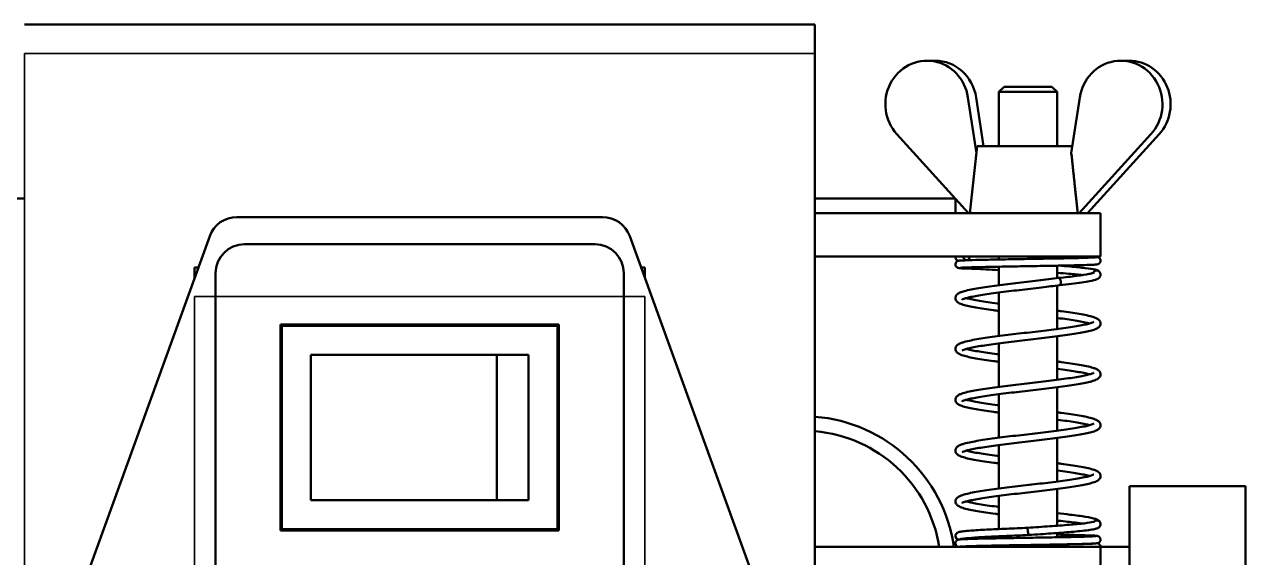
# Model space of a CAD drawing. Header units: millimetres. Extents: x -1328 to 2520, y -765 to 1782.
# Drawn here: x 2160.7 to 2244.9, y 1144.7 to 1181.5 of the extents above; entities that cross this region are included whole.
import ezdxf

# ---------------------------------------------------------------- set-up
doc = ezdxf.new("R2010")
doc.units = ezdxf.units.MM
doc.header["$LTSCALE"] = 6
doc.layers.add('Reference (ISO)', color=7, linetype='Continuous', lineweight=35)
doc.layers.add('Visible (ISO)', color=7, linetype='Continuous', lineweight=50)

msp = doc.modelspace()

# ---------------------------------------------------------------- linework, layer by layer
at = {"layer": 'Reference (ISO)'}
for p, q in [((2160.691, 1179.457), (2160.691, 1113.457)), ((2215.191, 1179.457), (2160.691, 1179.457)), ((2215.191, 1113.457), (2215.191, 1179.457)), ((2172.426, 1162.707), (2203.456, 1162.707)), ((2172.426, 1113.457), (2172.426, 1162.707)), ((2203.456, 1162.707), (2203.456, 1113.457))]:
    msp.add_line(p, q, dxfattribs=at)
at = {"layer": 'Visible (ISO)'}
for p, q in [((2215.191, 1181.457), (2160.691, 1181.457)), ((2215.191, 1115.457), (2215.191, 1181.457)), ((2223.474, 1178.957), (2222.91, 1178.957)), ((2236.28, 1178.957), (2236.844, 1178.957)), ((2228.227, 1177.157), (2227.877, 1176.807)), ((2228.227, 1177.157), (2231.527, 1177.157)), ((2231.527, 1177.157), (2231.877, 1176.807)), ((2226.325, 1172.58), (2225.739, 1176.429)), ((2226.303, 1176.429), (2226.816, 1173.057)), ((2231.877, 1176.807), (2227.877, 1176.807)), ((2227.877, 1173.057), (2227.877, 1176.807)), ((2231.877, 1173.057), (2231.877, 1176.807)), ((2232.864, 1172.574), (2233.451, 1176.429)), ((2220.835, 1173.888), (2225.775, 1168.457)), ((2238.355, 1173.888), (2233.415, 1168.457)), ((2233.979, 1168.457), (2238.918, 1173.888)), ((2226.377, 1173.057), (2225.877, 1168.457)), ((2232.937, 1173.057), (2226.377, 1173.057)), ((2014.888, 1169.457), (2160.691, 1169.457)), ((2215.191, 1169.457), (2224.866, 1169.457)), ((2224.877, 1168.457), (2224.877, 1169.444)), ((2200.539, 1168.182), (2175.343, 1168.182)), ((2215.191, 1168.457), (2234.877, 1168.457)), ((2234.877, 1165.457), (2234.877, 1168.457)), ((2173.463, 1166.863), (2163.638, 1139.763)), ((2212.244, 1139.763), (2202.419, 1166.863)), ((2200.016, 1166.307), (2175.866, 1166.307)), ((2215.191, 1165.457), (2234.877, 1165.457)), ((2227.877, 1165.259), (2227.877, 1165.457)), ((2231.877, 1165.329), (2231.877, 1165.457)), ((2172.426, 1164.707), (2172.681, 1164.707)), ((2172.426, 1164.003), (2172.426, 1164.707)), ((2173.866, 1164.307), (2173.866, 1113.857)), ((2202.016, 1113.857), (2202.016, 1164.307)), ((2203.201, 1164.707), (2203.456, 1164.707)), ((2203.456, 1164.707), (2203.456, 1164.003)), ((2227.877, 1163.486), (2227.877, 1164.761)), ((2231.877, 1163.97), (2231.877, 1164.831)), ((2231.877, 1160.467), (2231.877, 1163.466)), ((2227.877, 1159.982), (2227.877, 1162.981)), ((2178.341, 1160.782), (2178.341, 1146.582)), ((2197.541, 1160.782), (2178.341, 1160.782)), ((2178.441, 1160.682), (2178.441, 1146.682)), ((2197.441, 1160.682), (2178.441, 1160.682)), ((2197.441, 1146.682), (2197.441, 1160.682)), ((2197.541, 1146.582), (2197.541, 1160.782)), ((2227.877, 1156.478), (2227.877, 1159.478)), ((2231.877, 1156.963), (2231.877, 1159.962)), ((2180.441, 1158.682), (2193.248, 1158.682)), ((2180.441, 1158.682), (2180.441, 1148.682)), ((2195.441, 1158.682), (2193.248, 1158.682)), ((2193.248, 1148.682), (2193.248, 1158.682)), ((2195.441, 1148.682), (2195.441, 1158.682)), ((2227.877, 1152.974), (2227.877, 1155.974)), ((2231.877, 1153.459), (2231.877, 1156.459)), ((2231.877, 1149.955), (2231.877, 1152.955)), ((2227.877, 1149.471), (2227.877, 1152.47)), ((2231.877, 1146.909), (2231.877, 1149.451)), ((2236.877, 1149.638), (2244.877, 1149.638)), ((2236.877, 1149.638), (2236.877, 1115.457)), ((2244.877, 1149.638), (2244.877, 1115.457)), ((2193.248, 1148.682), (2180.441, 1148.682)), ((2193.248, 1148.682), (2195.441, 1148.682)), ((2227.877, 1146.683), (2227.877, 1148.966)), ((2178.441, 1146.682), (2197.441, 1146.682)), ((2229.877, 1146.52), (2229.848, 1146.769)), ((2178.341, 1146.582), (2197.541, 1146.582)), ((2227.877, 1146.045), (2227.877, 1146.184)), ((2229.906, 1146.272), (2229.877, 1146.52)), ((2231.877, 1146.114), (2231.877, 1146.408)), ((2215.191, 1145.457), (2234.877, 1145.457)), ((2227.877, 1145.457), (2227.877, 1145.547)), ((2229.862, 1145.457), (2229.848, 1145.576)), ((2231.877, 1145.611), (2231.877, 1145.617)), ((2234.877, 1139.369), (2234.877, 1145.457)), ((2234.877, 1145.457), (2236.877, 1145.457))]:
    msp.add_line(p, q, dxfattribs=at)
for centre, radius, start, end in [((2175.343, 1166.182), 2, 90, 160.07224), ((2200.539, 1166.182), 2, 19.92776, 90), ((2175.866, 1164.307), 2, 90, 180), ((2200.016, 1164.307), 2, 0, 90), ((2214.377, 1143.957), 10.5, 8.21321, 85.55321), ((2214.377, 1143.957), 9.5, 9.08472, 85.08403)]:
    msp.add_arc(centre, radius, start, end, dxfattribs=at)
for centre, major_axis, ratio, start_param, end_param in [((2222.91, 1175.957), (0, 3), 0.95499, 4.870421, 8.614994), ((2223.474, 1175.957), (0, 3), 0.95499, 4.870421, 6.283185), ((2236.28, 1175.957), (0, 3), 0.95499, 3.951376, 7.69595), ((2236.844, 1175.957), (0, 3), 0.95499, 3.951376, 6.283185), ((2225.638, 1165.46), (0.063, -0.242), 0.886332, 4.499523, 7.613551), ((2225.638, 1164.957), (0.063, -0.242), 0.886332, 6.08948, 6.089706), ((2226.275, 1164.863), (-0.044, -0.246), 0.753203, 0.11513, 1.145568), ((2234.613, 1164.253), (0.21, 0.135), 0.990356, 0.108173, 2.204939), ((2232.02, 1163.737), (-0.033, 0.248), 0.44813, 4.653506, 6.283185), ((2232.02, 1163.737), (0.033, -0.248), 0.44813, 0, 1.511913), ((2234.627, 1147.021), (0.25, 0), 0.993179, 0, 2.381896), ((2225.127, 1146.208), (-0.25, 0), 0.993179, 0, 1.527888), ((2225.127, 1146.208), (0.25, 0), 0.993179, 4.984995, 5.308203)]:
    msp.add_ellipse(centre, major_axis=major_axis, ratio=ratio, start_param=start_param, end_param=end_param, dxfattribs=at)
msp.add_rational_spline([(2233.306, 1168.457), (2233.072, 1170.646), (2232.864, 1172.574)], [1, 1.00211729304, 1.0004735734], degree=2, dxfattribs=at)
for points, knots in [([(2225.099, 1165.171), (2225.086, 1165.173), (2225.071, 1165.176), (2225.036, 1165.189), (2225.023, 1165.194), (2224.999, 1165.207), (2224.989, 1165.214), (2224.963, 1165.233), (2224.946, 1165.248), (2224.917, 1165.284), (2224.905, 1165.305), (2224.885, 1165.352), (2224.879, 1165.379), (2224.876, 1165.423), (2224.877, 1165.44), (2224.879, 1165.457)], [2.74540288, 2.74540288, 2.74540288, 2.74540288, 2.76632057, 2.76632057, 2.77491507, 2.77491507, 2.77997475, 2.77997475, 2.78783444, 2.78783444, 2.79567178, 2.79567178, 2.80411314, 2.80411314, 2.80946443, 2.80946443, 2.80946443, 2.80946443]), ([(2226.252, 1164.615), (2225.917, 1164.623), (2225.643, 1164.632), (2225.355, 1164.645), (2225.279, 1164.649), (2225.188, 1164.657), (2225.161, 1164.659), (2225.118, 1164.665), (2225.102, 1164.667), (2225.069, 1164.675), (2225.059, 1164.677), (2225.04, 1164.684), (2225.032, 1164.687), (2225.014, 1164.696), (2225.004, 1164.701), (2224.977, 1164.718), (2224.96, 1164.732), (2224.929, 1164.765), (2224.915, 1164.785), (2224.893, 1164.829), (2224.884, 1164.854), (2224.876, 1164.907), (2224.876, 1164.935), (2224.885, 1164.989), (2224.895, 1165.016), (2224.92, 1165.062), (2224.937, 1165.083), (2224.97, 1165.115), (2224.987, 1165.128), (2225.016, 1165.145), (2225.029, 1165.15), (2225.051, 1165.159), (2225.06, 1165.162), (2225.084, 1165.168), (2225.096, 1165.17), (2225.139, 1165.178), (2225.169, 1165.181), (2225.301, 1165.191), (2225.436, 1165.198), (2225.617, 1165.205)], [0, 0, 0, 0, 0.1549942, 0.1549942, 0.2310399, 0.2310399, 0.272194, 0.272194, 0.3030484, 0.3030484, 0.3135375, 0.3135375, 0.3192652, 0.3192652, 0.324969, 0.324969, 0.3330607, 0.3330607, 0.3407935, 0.3407935, 0.3490294, 0.3490294, 0.3576886, 0.3576886, 0.3663719, 0.3663719, 0.3750014, 0.3750014, 0.3830565, 0.3830565, 0.3907849, 0.3907849, 0.3998897, 0.3998897, 0.4176793, 0.4176793, 0.4709547, 0.4709547, 0.5917925, 0.5917925, 0.5917925, 0.5917925]), ([(2225.658, 1165.212), (2225.43, 1165.203), (2225.267, 1165.194), (2225.199, 1165.186), (2225.192, 1165.185), (2225.192, 1165.185)], [0, 0, 0, 0, 0.151424, 0.151424, 0.1784617, 0.1784617, 0.1784617, 0.1784617]), ([(2225.617, 1165.205), (2225.853, 1165.214), (2226.17, 1165.223), (2226.907, 1165.24), (2227.334, 1165.249), (2228.247, 1165.266), (2228.743, 1165.275), (2229.745, 1165.292), (2230.263, 1165.3), (2231.255, 1165.317), (2231.741, 1165.326), (2232.622, 1165.343), (2233.028, 1165.352), (2233.709, 1165.368), (2233.992, 1165.377), (2234.4, 1165.394), (2234.547, 1165.406), (2234.561, 1165.408), (2234.561, 1165.408), (2234.561, 1165.408)], [0, 0, 0, 0, 0.157182, 0.157182, 0.309897, 0.309897, 0.46167, 0.46167, 0.613196, 0.613196, 0.76458, 0.76458, 0.915814, 0.915814, 1.066749, 1.066749, 1.216695, 1.216695, 1.221469, 1.221469, 1.221469, 1.221469]), ([(2234.133, 1165.457), (2234.369, 1165.448), (2234.521, 1165.44), (2234.629, 1165.427), (2234.641, 1165.425), (2234.665, 1165.42), (2234.676, 1165.418), (2234.703, 1165.41), (2234.717, 1165.406), (2234.746, 1165.391), (2234.758, 1165.384), (2234.787, 1165.364), (2234.803, 1165.349), (2234.833, 1165.314), (2234.846, 1165.293), (2234.866, 1165.247), (2234.873, 1165.22), (2234.878, 1165.167), (2234.876, 1165.138), (2234.863, 1165.085), (2234.852, 1165.059), (2234.824, 1165.015), (2234.806, 1164.996), (2234.773, 1164.967), (2234.757, 1164.957), (2234.73, 1164.942), (2234.718, 1164.937), (2234.696, 1164.929), (2234.687, 1164.927), (2234.661, 1164.92), (2234.648, 1164.918), (2234.597, 1164.91), (2234.556, 1164.907), (2234.415, 1164.897), (2234.301, 1164.892), (2233.919, 1164.877), (2233.594, 1164.868), (2232.846, 1164.85), (2232.42, 1164.841), (2231.508, 1164.824), (2231.011, 1164.815), (2230.01, 1164.798), (2229.492, 1164.79), (2228.5, 1164.773), (2228.013, 1164.764), (2227.132, 1164.747), (2226.726, 1164.739), (2226.098, 1164.723), (2225.851, 1164.716), (2225.658, 1164.708)], [0, 0, 0, 0, 0.156951, 0.156951, 0.178571, 0.178571, 0.194801, 0.194801, 0.206061, 0.206061, 0.212582, 0.212582, 0.220444, 0.220444, 0.228282, 0.228282, 0.236672, 0.236672, 0.245358, 0.245358, 0.254051, 0.254051, 0.262642, 0.262642, 0.270507, 0.270507, 0.278329, 0.278329, 0.288489, 0.288489, 0.310199, 0.310199, 0.375274, 0.375274, 0.473296, 0.473296, 0.634868, 0.634868, 0.787469, 0.787469, 0.939246, 0.939246, 1.090772, 1.090772, 1.242157, 1.242157, 1.393391, 1.393391, 1.52103, 1.52103, 1.52103, 1.52103]), ([(2225.658, 1164.708), (2225.43, 1164.7), (2225.267, 1164.691), (2225.199, 1164.683), (2225.192, 1164.682), (2225.192, 1164.682)], [0, 0, 0, 0, 0.1514414, 0.1514414, 0.178564, 0.178564, 0.178564, 0.178564]), ([(2227.877, 1164.528), (2227.56, 1164.543), (2227.258, 1164.558), (2226.715, 1164.586), (2226.468, 1164.601), (2226.249, 1164.615)], [0.3529058, 0.3529058, 0.3529058, 0.3529058, 0.4571173, 0.4571173, 0.5579018, 0.5579018, 0.5579018, 0.5579018]), ([(2233.646, 1164.186), (2233.377, 1164.216), (2233.053, 1164.247), (2232.439, 1164.298), (2232.165, 1164.319), (2231.877, 1164.341)], [0.2672826, 0.2672826, 0.2672826, 0.2672826, 0.402512, 0.402512, 0.4975427, 0.4975427, 0.4975427, 0.4975427]), ([(2231.988, 1164.833), (2232.26, 1164.813), (2232.52, 1164.792), (2233.167, 1164.738), (2233.529, 1164.703), (2234.115, 1164.634), (2234.343, 1164.599), (2234.555, 1164.547), (2234.601, 1164.534), (2234.688, 1164.501), (2234.731, 1164.484), (2234.783, 1164.437)], [0.0647019, 0.0647019, 0.0647019, 0.0647019, 0.1553051, 0.1553051, 0.308244, 0.308244, 0.4632486, 0.4632486, 0.5133546, 0.5133546, 0.563649, 0.563649, 0.563649, 0.563649]), ([(2231.989, 1163.985), (2232.445, 1164.032), (2232.869, 1164.08), (2233.575, 1164.173), (2233.87, 1164.219), (2234.185, 1164.284), (2234.269, 1164.305), (2234.388, 1164.342), (2234.428, 1164.359), (2234.441, 1164.366), (2234.442, 1164.367), (2234.442, 1164.367)], [0, 0, 0, 0, 0.1540559, 0.1540559, 0.3044243, 0.3044243, 0.3763213, 0.3763213, 0.4416313, 0.4416313, 0.4537165, 0.4537165, 0.4537165, 0.4537165]), ([(2234.808, 1164.41), (2234.828, 1164.385), (2234.847, 1164.354), (2234.87, 1164.288), (2234.876, 1164.255), (2234.877, 1164.167), (2234.86, 1164.112), (2234.813, 1164.031), (2234.785, 1164.003), (2234.715, 1163.944), (2234.673, 1163.922), (2234.501, 1163.845), (2234.342, 1163.805), (2233.813, 1163.7), (2233.378, 1163.639), (2232.613, 1163.549), (2232.339, 1163.519), (2232.052, 1163.489)], [0, 0, 0, 0, 0.0225468, 0.0225468, 0.0404993, 0.0404993, 0.0705985, 0.0705985, 0.1000074, 0.1000074, 0.1478306, 0.1478306, 0.2822401, 0.2822401, 0.4791186, 0.4791186, 0.5761522, 0.5761522, 0.5761522, 0.5761522]), ([(2227.877, 1161.714), (2227.749, 1161.731), (2227.624, 1161.747), (2227.278, 1161.794), (2227.063, 1161.824), (2226.657, 1161.885), (2226.467, 1161.916), (2226.114, 1161.978), (2225.952, 1162.01), (2225.658, 1162.074), (2225.527, 1162.108), (2225.288, 1162.181), (2225.186, 1162.219), (2225.044, 1162.303), (2224.993, 1162.338), (2224.921, 1162.433), (2224.897, 1162.476), (2224.869, 1162.596), (2224.879, 1162.674), (2224.935, 1162.797), (2224.976, 1162.839), (2225.07, 1162.917), (2225.126, 1162.947), (2225.25, 1163.003), (2225.319, 1163.028), (2225.521, 1163.091), (2225.669, 1163.128), (2225.991, 1163.198), (2226.161, 1163.23), (2226.527, 1163.294), (2226.723, 1163.325), (2227.138, 1163.386), (2227.357, 1163.417), (2227.813, 1163.478), (2228.05, 1163.508), (2228.536, 1163.568), (2228.786, 1163.599), (2229.29, 1163.659), (2229.546, 1163.689), (2230.057, 1163.749), (2230.312, 1163.779), (2230.811, 1163.838), (2231.056, 1163.867), (2231.532, 1163.926), (2231.765, 1163.955), (2231.987, 1163.985)], [25.559937, 25.559937, 25.559937, 25.559937, 25.64807, 25.64807, 25.810617, 25.810617, 25.974265, 25.974265, 26.140143, 26.140143, 26.311537, 26.311537, 26.501997, 26.501997, 26.614422, 26.614422, 26.67648, 26.67648, 26.756186, 26.756186, 26.846552, 26.846552, 26.966991, 26.966991, 27.086682, 27.086682, 27.279101, 27.279101, 27.449868, 27.449868, 27.615423, 27.615423, 27.778903, 27.778903, 27.941354, 27.941354, 28.103206, 28.103206, 28.264652, 28.264652, 28.42577, 28.42577, 28.584111, 28.584111, 28.742452, 28.742452, 28.742452, 28.742452]), ([(2225.334, 1162.487), (2225.334, 1162.486), (2225.353, 1162.5), (2225.419, 1162.531), (2225.464, 1162.548), (2225.587, 1162.589), (2225.671, 1162.612), (2225.877, 1162.662), (2226.001, 1162.689), (2226.285, 1162.744), (2226.445, 1162.773), (2226.797, 1162.83), (2226.989, 1162.859), (2227.398, 1162.918), (2227.615, 1162.947), (2228.068, 1163.006), (2228.304, 1163.036), (2228.789, 1163.095), (2229.038, 1163.125), (2229.542, 1163.185), (2229.797, 1163.215), (2230.307, 1163.275), (2230.562, 1163.305), (2231.027, 1163.36), (2231.24, 1163.386), (2231.654, 1163.437), (2231.857, 1163.463), (2232.053, 1163.489)], [26.844243, 26.844243, 26.844243, 26.844243, 26.95929, 26.95929, 27.069521, 27.069521, 27.204089, 27.204089, 27.352407, 27.352407, 27.507094, 27.507094, 27.664731, 27.664731, 27.82385, 27.82385, 27.983798, 27.983798, 28.144264, 28.144264, 28.305104, 28.305104, 28.466263, 28.466263, 28.604357, 28.604357, 28.742452, 28.742452, 28.742452, 28.742452]), ([(2227.877, 1162.218), (2227.833, 1162.224), (2227.79, 1162.23), (2227.523, 1162.265), (2227.308, 1162.295), (2226.903, 1162.353), (2226.714, 1162.383), (2226.366, 1162.441), (2226.208, 1162.47), (2225.927, 1162.526), (2225.805, 1162.554), (2225.676, 1162.587), (2225.653, 1162.594), (2225.63, 1162.6)], [25.574834, 25.574834, 25.574834, 25.574834, 25.6053809, 25.6053809, 25.7652372, 25.7652372, 25.9241953, 25.9241953, 26.0815019, 26.0815019, 26.235396, 26.235396, 26.2718504, 26.2718504, 26.2718504, 26.2718504]), ([(2227.877, 1158.21), (2227.749, 1158.227), (2227.625, 1158.243), (2227.278, 1158.29), (2227.063, 1158.321), (2226.657, 1158.382), (2226.467, 1158.412), (2226.114, 1158.475), (2225.952, 1158.506), (2225.658, 1158.571), (2225.527, 1158.604), (2225.288, 1158.677), (2225.186, 1158.716), (2225.044, 1158.799), (2224.993, 1158.834), (2224.921, 1158.929), (2224.897, 1158.973), (2224.869, 1159.092), (2224.879, 1159.17), (2224.935, 1159.293), (2224.976, 1159.336), (2225.07, 1159.413), (2225.126, 1159.443), (2225.25, 1159.499), (2225.319, 1159.524), (2225.521, 1159.587), (2225.669, 1159.625), (2225.991, 1159.694), (2226.161, 1159.726), (2226.527, 1159.79), (2226.723, 1159.821), (2227.138, 1159.883), (2227.357, 1159.913), (2227.813, 1159.974), (2228.05, 1160.004), (2228.536, 1160.065), (2228.785, 1160.095), (2229.29, 1160.155), (2229.546, 1160.185), (2230.057, 1160.245), (2230.312, 1160.275), (2230.815, 1160.335), (2231.063, 1160.364), (2231.546, 1160.424), (2231.781, 1160.454), (2232.231, 1160.513), (2232.446, 1160.543), (2232.85, 1160.602), (2233.04, 1160.631), (2233.388, 1160.689), (2233.546, 1160.718), (2233.826, 1160.774), (2233.949, 1160.802), (2234.151, 1160.855), (2234.233, 1160.88), (2234.349, 1160.923), (2234.388, 1160.942), (2234.415, 1160.958), (2234.419, 1160.961), (2234.419, 1160.961)], [19.276752, 19.276752, 19.276752, 19.276752, 19.364837, 19.364837, 19.527384, 19.527384, 19.691031, 19.691031, 19.856908, 19.856908, 20.028299, 20.028299, 20.218749, 20.218749, 20.331217, 20.331217, 20.393288, 20.393288, 20.472995, 20.472995, 20.563359, 20.563359, 20.683785, 20.683785, 20.803481, 20.803481, 20.995903, 20.995903, 21.166671, 21.166671, 21.332226, 21.332226, 21.495707, 21.495707, 21.658158, 21.658158, 21.82001, 21.82001, 21.981456, 21.981456, 22.142573, 22.142573, 22.303368, 22.303368, 22.463775, 22.463775, 22.623632, 22.623632, 22.78259, 22.78259, 22.939897, 22.939897, 23.093791, 23.093791, 23.239793, 23.239793, 23.366593, 23.366593, 23.421239, 23.421239, 23.421239, 23.421239]), ([(2225.334, 1158.983), (2225.334, 1158.982), (2225.353, 1158.996), (2225.419, 1159.027), (2225.464, 1159.044), (2225.587, 1159.085), (2225.671, 1159.109), (2225.877, 1159.159), (2226.001, 1159.186), (2226.285, 1159.241), (2226.445, 1159.269), (2226.797, 1159.326), (2226.989, 1159.356), (2227.398, 1159.414), (2227.615, 1159.443), (2228.068, 1159.503), (2228.304, 1159.532), (2228.789, 1159.592), (2229.038, 1159.621), (2229.542, 1159.681), (2229.798, 1159.711), (2230.307, 1159.771), (2230.562, 1159.801), (2231.064, 1159.861), (2231.311, 1159.891), (2231.793, 1159.951), (2232.027, 1159.981), (2232.476, 1160.042), (2232.691, 1160.072), (2233.096, 1160.134), (2233.287, 1160.164), (2233.64, 1160.226), (2233.802, 1160.258), (2234.096, 1160.323), (2234.227, 1160.356), (2234.465, 1160.429), (2234.568, 1160.467), (2234.71, 1160.551), (2234.761, 1160.586), (2234.833, 1160.681), (2234.857, 1160.724), (2234.884, 1160.844), (2234.874, 1160.922), (2234.819, 1161.045), (2234.777, 1161.088), (2234.684, 1161.165), (2234.628, 1161.195), (2234.504, 1161.251), (2234.435, 1161.276), (2234.233, 1161.339), (2234.085, 1161.377), (2233.763, 1161.446), (2233.593, 1161.478), (2233.226, 1161.542), (2233.031, 1161.573), (2232.616, 1161.634), (2232.397, 1161.665), (2232.073, 1161.708), (2231.975, 1161.721), (2231.877, 1161.734)], [20.561058, 20.561058, 20.561058, 20.561058, 20.676107, 20.676107, 20.786338, 20.786338, 20.920906, 20.920906, 21.069224, 21.069224, 21.223911, 21.223911, 21.381548, 21.381548, 21.540668, 21.540668, 21.700615, 21.700615, 21.861082, 21.861082, 22.021921, 22.021921, 22.18308, 22.18308, 22.344572, 22.344572, 22.506486, 22.506486, 22.669033, 22.669033, 22.83268, 22.83268, 22.998559, 22.998559, 23.169953, 23.169953, 23.360416, 23.360416, 23.472833, 23.472833, 23.534889, 23.534889, 23.614594, 23.614594, 23.704961, 23.704961, 23.825402, 23.825402, 23.945092, 23.945092, 24.13751, 24.13751, 24.308278, 24.308278, 24.473832, 24.473832, 24.637313, 24.637313, 24.705545, 24.705545, 24.705545, 24.705545]), ([(2234.123, 1160.848), (2234.081, 1160.86), (2234.035, 1160.872), (2233.877, 1160.911), (2233.753, 1160.937), (2233.469, 1160.993), (2233.308, 1161.021), (2232.956, 1161.078), (2232.764, 1161.107), (2232.356, 1161.166), (2232.139, 1161.195), (2231.901, 1161.226), (2231.889, 1161.228), (2231.877, 1161.229)], [23.9936313, 23.9936313, 23.9936313, 23.9936313, 24.0624915, 24.0624915, 24.2108091, 24.2108091, 24.3654962, 24.3654962, 24.5231326, 24.5231326, 24.6822524, 24.6822524, 24.6906487, 24.6906487, 24.6906487, 24.6906487]), ([(2227.877, 1158.715), (2227.833, 1158.72), (2227.79, 1158.726), (2227.523, 1158.761), (2227.308, 1158.791), (2226.903, 1158.85), (2226.714, 1158.879), (2226.366, 1158.937), (2226.208, 1158.966), (2225.927, 1159.022), (2225.805, 1159.05), (2225.676, 1159.083), (2225.653, 1159.09), (2225.63, 1159.096)], [19.2916487, 19.2916487, 19.2916487, 19.2916487, 19.3222023, 19.3222023, 19.4820586, 19.4820586, 19.6410166, 19.6410166, 19.7983231, 19.7983231, 19.952217, 19.952217, 19.9886651, 19.9886651, 19.9886651, 19.9886651]), ([(2225.334, 1155.479), (2225.334, 1155.479), (2225.353, 1155.493), (2225.419, 1155.523), (2225.464, 1155.541), (2225.587, 1155.581), (2225.671, 1155.605), (2225.877, 1155.655), (2226.001, 1155.682), (2226.285, 1155.737), (2226.446, 1155.765), (2226.798, 1155.823), (2226.989, 1155.852), (2227.398, 1155.91), (2227.615, 1155.94), (2228.068, 1155.999), (2228.304, 1156.029), (2228.79, 1156.088), (2229.039, 1156.118), (2229.543, 1156.177), (2229.798, 1156.207), (2230.307, 1156.267), (2230.562, 1156.297), (2231.064, 1156.357), (2231.311, 1156.387), (2231.793, 1156.448), (2232.027, 1156.478), (2232.476, 1156.538), (2232.691, 1156.569), (2233.097, 1156.63), (2233.287, 1156.661), (2233.64, 1156.723), (2233.802, 1156.754), (2234.096, 1156.819), (2234.227, 1156.852), (2234.466, 1156.925), (2234.568, 1156.964), (2234.71, 1157.047), (2234.761, 1157.082), (2234.833, 1157.177), (2234.857, 1157.221), (2234.884, 1157.34), (2234.874, 1157.418), (2234.819, 1157.541), (2234.777, 1157.584), (2234.684, 1157.661), (2234.628, 1157.691), (2234.504, 1157.747), (2234.435, 1157.772), (2234.233, 1157.836), (2234.085, 1157.873), (2233.763, 1157.942), (2233.593, 1157.975), (2233.226, 1158.038), (2233.03, 1158.069), (2232.616, 1158.131), (2232.397, 1158.161), (2232.073, 1158.204), (2231.975, 1158.217), (2231.877, 1158.23)], [14.277872, 14.277872, 14.277872, 14.277872, 14.392938, 14.392938, 14.503174, 14.503174, 14.637746, 14.637746, 14.786066, 14.786066, 14.940754, 14.940754, 15.098391, 15.098391, 15.257511, 15.257511, 15.417459, 15.417459, 15.577925, 15.577925, 15.738765, 15.738765, 15.899923, 15.899923, 16.061415, 16.061415, 16.223329, 16.223329, 16.385876, 16.385876, 16.549524, 16.549524, 16.715403, 16.715403, 16.886799, 16.886799, 17.077268, 17.077268, 17.18966, 17.18966, 17.251708, 17.251708, 17.331412, 17.331412, 17.42178, 17.42178, 17.542229, 17.542229, 17.661917, 17.661917, 17.854332, 17.854332, 18.025099, 18.025099, 18.190653, 18.190653, 18.354134, 18.354134, 18.42236, 18.42236, 18.42236, 18.42236]), ([(2234.123, 1157.344), (2234.081, 1157.356), (2234.035, 1157.368), (2233.877, 1157.407), (2233.753, 1157.434), (2233.469, 1157.489), (2233.308, 1157.517), (2232.956, 1157.575), (2232.764, 1157.604), (2232.356, 1157.662), (2232.139, 1157.692), (2231.901, 1157.723), (2231.889, 1157.724), (2231.877, 1157.726)], [17.710446, 17.710446, 17.710446, 17.710446, 17.7792641, 17.7792641, 17.927579, 17.927579, 18.0822649, 18.0822649, 18.2399007, 18.2399007, 18.3990202, 18.3990202, 18.4074634, 18.4074634, 18.4074634, 18.4074634]), ([(2227.877, 1154.707), (2227.75, 1154.723), (2227.626, 1154.739), (2227.28, 1154.786), (2227.065, 1154.816), (2226.659, 1154.878), (2226.469, 1154.908), (2226.116, 1154.97), (2225.954, 1155.002), (2225.659, 1155.067), (2225.528, 1155.1), (2225.289, 1155.173), (2225.187, 1155.211), (2225.044, 1155.295), (2224.993, 1155.33), (2224.921, 1155.425), (2224.897, 1155.469), (2224.869, 1155.588), (2224.879, 1155.666), (2224.934, 1155.789), (2224.976, 1155.832), (2225.07, 1155.909), (2225.125, 1155.939), (2225.25, 1155.995), (2225.318, 1156.02), (2225.521, 1156.084), (2225.668, 1156.121), (2225.991, 1156.19), (2226.16, 1156.223), (2226.527, 1156.286), (2226.723, 1156.317), (2227.138, 1156.379), (2227.356, 1156.409), (2227.812, 1156.47), (2228.049, 1156.5), (2228.536, 1156.561), (2228.785, 1156.591), (2229.29, 1156.651), (2229.545, 1156.681), (2230.056, 1156.741), (2230.311, 1156.771), (2230.815, 1156.831), (2231.063, 1156.861), (2231.546, 1156.92), (2231.781, 1156.95), (2232.23, 1157.009), (2232.446, 1157.039), (2232.85, 1157.098), (2233.039, 1157.127), (2233.387, 1157.185), (2233.546, 1157.214), (2233.826, 1157.27), (2233.949, 1157.298), (2234.151, 1157.351), (2234.233, 1157.376), (2234.349, 1157.419), (2234.388, 1157.438), (2234.415, 1157.454), (2234.419, 1157.458), (2234.419, 1157.458)], [12.993567, 12.993567, 12.993567, 12.993567, 13.081167, 13.081167, 13.243711, 13.243711, 13.407354, 13.407354, 13.573221, 13.573221, 13.744585, 13.744585, 13.934923, 13.934923, 14.047824, 14.047824, 14.110033, 14.110033, 14.189758, 14.189758, 14.280091, 14.280091, 14.400387, 14.400387, 14.520132, 14.520132, 14.712592, 14.712592, 14.883366, 14.883366, 15.048923, 15.048923, 15.212405, 15.212405, 15.374856, 15.374856, 15.536709, 15.536709, 15.698155, 15.698155, 15.859273, 15.859273, 16.020068, 16.020068, 16.180475, 16.180475, 16.340332, 16.340332, 16.499291, 16.499291, 16.6566, 16.6566, 16.810498, 16.810498, 16.956508, 16.956508, 17.083328, 17.083328, 17.138054, 17.138054, 17.138054, 17.138054]), ([(2227.877, 1155.211), (2227.833, 1155.217), (2227.79, 1155.222), (2227.522, 1155.258), (2227.307, 1155.287), (2226.903, 1155.346), (2226.713, 1155.375), (2226.366, 1155.433), (2226.207, 1155.462), (2225.927, 1155.519), (2225.805, 1155.546), (2225.676, 1155.58), (2225.653, 1155.586), (2225.63, 1155.592)], [13.0084634, 13.0084634, 13.0084634, 13.0084634, 13.0390862, 13.0390862, 13.1989422, 13.1989422, 13.3578997, 13.3578997, 13.5152052, 13.5152052, 13.669097, 13.669097, 13.7054798, 13.7054798, 13.7054798, 13.7054798]), ([(2225.334, 1151.975), (2225.334, 1151.975), (2225.353, 1151.989), (2225.419, 1152.019), (2225.464, 1152.037), (2225.588, 1152.078), (2225.672, 1152.101), (2225.877, 1152.151), (2226.002, 1152.178), (2226.286, 1152.233), (2226.446, 1152.262), (2226.799, 1152.319), (2226.99, 1152.348), (2227.399, 1152.407), (2227.616, 1152.436), (2228.07, 1152.495), (2228.306, 1152.525), (2228.791, 1152.584), (2229.04, 1152.614), (2229.544, 1152.674), (2229.799, 1152.704), (2230.309, 1152.764), (2230.563, 1152.794), (2231.065, 1152.854), (2231.313, 1152.884), (2231.794, 1152.944), (2232.028, 1152.974), (2232.477, 1153.035), (2232.692, 1153.065), (2233.098, 1153.126), (2233.288, 1153.157), (2233.641, 1153.219), (2233.803, 1153.251), (2234.097, 1153.315), (2234.228, 1153.348), (2234.466, 1153.422), (2234.568, 1153.46), (2234.71, 1153.544), (2234.761, 1153.579), (2234.833, 1153.674), (2234.857, 1153.717), (2234.884, 1153.837), (2234.874, 1153.914), (2234.819, 1154.038), (2234.777, 1154.08), (2234.684, 1154.157), (2234.628, 1154.187), (2234.503, 1154.243), (2234.435, 1154.268), (2234.232, 1154.332), (2234.085, 1154.369), (2233.762, 1154.439), (2233.593, 1154.471), (2233.226, 1154.534), (2233.03, 1154.565), (2232.615, 1154.627), (2232.396, 1154.658), (2232.072, 1154.701), (2231.975, 1154.713), (2231.877, 1154.726)], [7.994687, 7.994687, 7.994687, 7.994687, 8.109931, 8.109931, 8.22022, 8.22022, 8.354827, 8.354827, 8.503164, 8.503164, 8.657859, 8.657859, 8.8155, 8.8155, 8.974622, 8.974622, 9.134571, 9.134571, 9.295038, 9.295038, 9.455878, 9.455878, 9.617038, 9.617038, 9.778531, 9.778531, 9.940445, 9.940445, 10.102994, 10.102994, 10.266645, 10.266645, 10.432529, 10.432529, 10.603942, 10.603942, 10.794481, 10.794481, 10.906598, 10.906598, 10.968565, 10.968565, 11.048258, 11.048258, 11.138645, 11.138645, 11.259172, 11.259172, 11.37883, 11.37883, 11.571223, 11.571223, 11.741986, 11.741986, 11.907539, 11.907539, 12.071019, 12.071019, 12.139175, 12.139175, 12.139175, 12.139175]), ([(2234.123, 1153.841), (2234.081, 1153.852), (2234.035, 1153.864), (2233.878, 1153.903), (2233.754, 1153.93), (2233.47, 1153.985), (2233.31, 1154.013), (2232.958, 1154.071), (2232.766, 1154.1), (2232.358, 1154.158), (2232.141, 1154.188), (2231.902, 1154.219), (2231.89, 1154.22), (2231.877, 1154.222)], [11.4272613, 11.4272613, 11.4272613, 11.4272613, 11.4956507, 11.4956507, 11.6439379, 11.6439379, 11.7986113, 11.7986113, 11.9562411, 11.9562411, 12.1153574, 12.1153574, 12.1242781, 12.1242781, 12.1242781, 12.1242781]), ([(2227.877, 1151.203), (2227.756, 1151.218), (2227.638, 1151.234), (2227.297, 1151.28), (2227.082, 1151.31), (2226.675, 1151.371), (2226.484, 1151.402), (2226.129, 1151.464), (2225.966, 1151.496), (2225.67, 1151.56), (2225.538, 1151.593), (2225.298, 1151.666), (2225.195, 1151.704), (2225.05, 1151.787), (2224.998, 1151.822), (2224.923, 1151.918), (2224.898, 1151.962), (2224.869, 1152.082), (2224.879, 1152.161), (2224.934, 1152.284), (2224.975, 1152.327), (2225.068, 1152.404), (2225.123, 1152.434), (2225.246, 1152.49), (2225.315, 1152.515), (2225.517, 1152.579), (2225.665, 1152.616), (2225.987, 1152.686), (2226.156, 1152.718), (2226.523, 1152.782), (2226.718, 1152.813), (2227.133, 1152.874), (2227.351, 1152.905), (2227.807, 1152.966), (2228.044, 1152.996), (2228.53, 1153.056), (2228.779, 1153.087), (2229.284, 1153.147), (2229.54, 1153.177), (2230.051, 1153.237), (2230.306, 1153.267), (2230.809, 1153.326), (2231.058, 1153.356), (2231.541, 1153.416), (2231.776, 1153.446), (2232.226, 1153.505), (2232.441, 1153.534), (2232.846, 1153.593), (2233.035, 1153.623), (2233.384, 1153.681), (2233.542, 1153.709), (2233.823, 1153.766), (2233.946, 1153.794), (2234.149, 1153.846), (2234.232, 1153.872), (2234.348, 1153.915), (2234.388, 1153.934), (2234.415, 1153.95), (2234.419, 1153.954), (2234.419, 1153.954)], [6.710381, 6.710381, 6.710381, 6.710381, 6.793616, 6.793616, 6.956138, 6.956138, 7.119741, 7.119741, 7.285522, 7.285522, 7.456649, 7.456649, 7.646007, 7.646007, 7.76241, 7.76241, 7.826127, 7.826127, 7.906043, 7.906043, 7.996066, 7.996066, 8.115046, 8.115046, 8.235278, 8.235278, 8.428126, 8.428126, 8.598964, 8.598964, 8.764543, 8.764543, 8.928035, 8.928035, 9.090492, 9.090492, 9.252348, 9.252348, 9.413796, 9.413796, 9.574917, 9.574917, 9.735714, 9.735714, 9.896125, 9.896125, 10.055987, 10.055987, 10.214954, 10.214954, 10.372279, 10.372279, 10.526213, 10.526213, 10.672309, 10.672309, 10.799335, 10.799335, 10.854869, 10.854869, 10.854869, 10.854869]), ([(2227.877, 1151.707), (2227.832, 1151.713), (2227.788, 1151.719), (2227.519, 1151.754), (2227.304, 1151.784), (2226.9, 1151.843), (2226.711, 1151.872), (2226.364, 1151.93), (2226.205, 1151.959), (2225.925, 1152.015), (2225.803, 1152.043), (2225.675, 1152.076), (2225.652, 1152.082), (2225.63, 1152.089)], [6.7252781, 6.7252781, 6.7252781, 6.7252781, 6.7566268, 6.7566268, 6.9164797, 6.9164797, 7.0754319, 7.0754319, 7.232727, 7.232727, 7.3865963, 7.3865963, 7.4222951, 7.4222951, 7.4222951, 7.4222951]), ([(2225.334, 1148.472), (2225.334, 1148.471), (2225.354, 1148.486), (2225.421, 1148.517), (2225.467, 1148.534), (2225.593, 1148.575), (2225.678, 1148.599), (2225.885, 1148.649), (2226.01, 1148.676), (2226.296, 1148.732), (2226.458, 1148.76), (2226.811, 1148.817), (2227.004, 1148.846), (2227.413, 1148.905), (2227.631, 1148.934), (2228.085, 1148.994), (2228.322, 1149.023), (2228.807, 1149.083), (2229.057, 1149.112), (2229.561, 1149.172), (2229.816, 1149.202), (2230.326, 1149.262), (2230.58, 1149.292), (2231.082, 1149.352), (2231.329, 1149.382), (2231.81, 1149.442), (2232.044, 1149.472), (2232.492, 1149.533), (2232.706, 1149.563), (2233.111, 1149.625), (2233.3, 1149.655), (2233.652, 1149.717), (2233.813, 1149.749), (2234.106, 1149.814), (2234.236, 1149.847), (2234.474, 1149.921), (2234.575, 1149.959), (2234.715, 1150.044), (2234.764, 1150.079), (2234.834, 1150.172), (2234.857, 1150.215), (2234.884, 1150.334), (2234.874, 1150.412), (2234.818, 1150.535), (2234.777, 1150.577), (2234.682, 1150.654), (2234.626, 1150.684), (2234.501, 1150.74), (2234.433, 1150.765), (2234.23, 1150.829), (2234.083, 1150.866), (2233.76, 1150.935), (2233.59, 1150.968), (2233.223, 1151.031), (2233.027, 1151.062), (2232.612, 1151.124), (2232.393, 1151.154), (2232.07, 1151.197), (2231.974, 1151.21), (2231.877, 1151.222)], [1.711502, 1.711502, 1.711502, 1.711502, 1.828879, 1.828879, 1.939802, 1.939802, 2.074829, 2.074829, 2.223369, 2.223369, 2.378157, 2.378157, 2.535842, 2.535842, 2.694988, 2.694988, 2.854951, 2.854951, 3.015427, 3.015427, 3.176275, 3.176275, 3.337441, 3.337441, 3.498942, 3.498942, 3.660868, 3.660868, 3.823434, 3.823434, 3.987119, 3.987119, 4.153077, 4.153077, 4.324693, 4.324693, 4.516085, 4.516085, 4.624673, 4.624673, 4.68582, 4.68582, 4.7654, 4.7654, 4.855982, 4.855982, 4.977336, 4.977336, 5.096679, 5.096679, 5.288835, 5.288835, 5.459559, 5.459559, 5.625098, 5.625098, 5.788572, 5.788572, 5.855989, 5.855989, 5.855989, 5.855989]), ([(2227.877, 1147.699), (2227.794, 1147.71), (2227.713, 1147.721), (2227.404, 1147.762), (2227.185, 1147.792), (2226.77, 1147.853), (2226.575, 1147.883), (2226.211, 1147.945), (2226.044, 1147.977), (2225.738, 1148.041), (2225.601, 1148.073), (2225.353, 1148.144), (2225.246, 1148.181), (2225.092, 1148.256), (2225.037, 1148.289), (2224.945, 1148.38), (2224.906, 1148.432), (2224.87, 1148.571), (2224.877, 1148.651), (2224.93, 1148.776), (2224.971, 1148.819), (2225.111, 1148.938), (2225.221, 1148.98), (2225.487, 1149.067), (2225.634, 1149.105), (2225.955, 1149.176), (2226.123, 1149.208), (2226.486, 1149.272), (2226.68, 1149.303), (2227.091, 1149.365), (2227.309, 1149.395), (2227.762, 1149.456), (2227.998, 1149.486), (2228.482, 1149.547), (2228.731, 1149.577), (2229.235, 1149.637), (2229.49, 1149.667), (2230.001, 1149.727), (2230.257, 1149.757), (2230.761, 1149.817), (2231.01, 1149.847), (2231.495, 1149.906), (2231.731, 1149.936), (2232.183, 1149.995), (2232.4, 1150.025), (2232.808, 1150.084), (2233, 1150.113), (2233.352, 1150.171), (2233.513, 1150.2), (2233.798, 1150.257), (2233.923, 1150.285), (2234.132, 1150.338), (2234.217, 1150.363), (2234.34, 1150.407), (2234.382, 1150.427), (2234.414, 1150.446), (2234.419, 1150.45), (2234.419, 1150.45)], [0.427196, 0.427196, 0.427196, 0.427196, 0.484344, 0.484344, 0.646745, 0.646745, 0.810125, 0.810125, 0.975428, 0.975428, 1.14528, 1.14528, 1.32962, 1.32962, 1.453019, 1.453019, 1.539857, 1.539857, 1.620657, 1.620657, 1.709433, 1.709433, 1.936885, 1.936885, 2.133564, 2.133564, 2.304992, 2.304992, 2.470773, 2.470773, 2.634357, 2.634357, 2.796864, 2.796864, 2.958752, 2.958752, 3.120223, 3.120223, 3.281364, 3.281364, 3.442183, 3.442183, 3.602622, 3.602622, 3.762527, 3.762527, 3.921568, 3.921568, 4.079036, 4.079036, 4.233279, 4.233279, 4.380117, 4.380117, 4.508909, 4.508909, 4.571684, 4.571684, 4.571684, 4.571684]), ([(2234.123, 1150.337), (2234.084, 1150.348), (2234.04, 1150.359), (2233.888, 1150.397), (2233.764, 1150.424), (2233.483, 1150.479), (2233.323, 1150.507), (2232.973, 1150.564), (2232.782, 1150.594), (2232.375, 1150.652), (2232.159, 1150.681), (2231.914, 1150.713), (2231.896, 1150.716), (2231.877, 1150.718)], [5.1440796, 5.1440796, 5.1440796, 5.1440796, 5.2086191, 5.2086191, 5.3566544, 5.3566544, 5.5112136, 5.5112136, 5.6687885, 5.6687885, 5.8278756, 5.8278756, 5.8410927, 5.8410927, 5.8410927, 5.8410927]), ([(2227.877, 1148.203), (2227.82, 1148.211), (2227.763, 1148.218), (2227.483, 1148.255), (2227.27, 1148.285), (2226.868, 1148.344), (2226.681, 1148.373), (2226.337, 1148.431), (2226.18, 1148.46), (2225.904, 1148.516), (2225.784, 1148.544), (2225.665, 1148.575), (2225.647, 1148.58), (2225.63, 1148.585)], [0.4420929, 0.4420929, 0.4420929, 0.4420929, 0.4822527, 0.4822527, 0.6420674, 0.6420674, 0.8009536, 0.8009536, 0.9581204, 0.9581204, 1.1117095, 1.1117095, 1.1391173, 1.1391173, 1.1391173, 1.1391173]), ([(2231.877, 1147.77), (2232.195, 1147.737), (2232.499, 1147.705), (2233.185, 1147.626), (2233.548, 1147.578), (2234.138, 1147.481), (2234.366, 1147.433), (2234.604, 1147.352), (2234.664, 1147.328), (2234.757, 1147.264), (2234.79, 1147.237), (2234.851, 1147.152), (2234.877, 1147.088), (2234.877, 1147.021)], [0.2032997, 0.2032997, 0.2032997, 0.2032997, 0.308249, 0.308249, 0.4622992, 0.4622992, 0.619026, 0.619026, 0.6867819, 0.6867819, 0.7214785, 0.7214785, 0.7580029, 0.7580029, 0.7580029, 0.7580029]), ([(2224.877, 1146.208), (2224.877, 1146.243), (2224.884, 1146.278), (2224.91, 1146.337), (2224.926, 1146.362), (2224.961, 1146.401), (2224.979, 1146.415), (2225.015, 1146.439), (2225.032, 1146.448), (2225.079, 1146.469), (2225.105, 1146.476), (2225.213, 1146.503), (2225.312, 1146.517), (2225.579, 1146.547), (2225.742, 1146.561), (2226.236, 1146.598), (2226.618, 1146.621), (2227.46, 1146.664), (2227.927, 1146.686), (2228.874, 1146.728), (2229.364, 1146.748), (2229.848, 1146.769)], [0, 0, 0, 0, 0.0133315, 0.0133315, 0.0259497, 0.0259497, 0.039249, 0.039249, 0.0566173, 0.0566173, 0.0914019, 0.0914019, 0.1958942, 0.1958942, 0.2973976, 0.2973976, 0.4577255, 0.4577255, 0.611091, 0.611091, 0.7564588, 0.7564588, 0.7564588, 0.7564588]), ([(2229.848, 1146.769), (2230.362, 1146.803), (2230.884, 1146.838), (2231.85, 1146.906), (2232.308, 1146.941), (2233.111, 1147.008), (2233.467, 1147.042), (2234.03, 1147.108), (2234.249, 1147.143), (2234.427, 1147.184), (2234.464, 1147.198), (2234.472, 1147.201), (2234.472, 1147.201), (2234.472, 1147.201)], [0, 0, 0, 0, 0.1547402, 0.1547402, 0.3064081, 0.3064081, 0.4574247, 0.4574247, 0.6065858, 0.6065858, 0.6720105, 0.6720105, 0.678144, 0.678144, 0.678144, 0.678144]), ([(2234.877, 1147.021), (2234.877, 1147.016), (2234.877, 1147.012), (2234.876, 1146.994), (2234.874, 1146.981), (2234.864, 1146.929), (2234.847, 1146.894), (2234.808, 1146.836), (2234.786, 1146.814), (2234.735, 1146.774), (2234.708, 1146.76), (2234.615, 1146.717), (2234.548, 1146.699), (2234.241, 1146.631), (2233.897, 1146.586), (2233.088, 1146.504), (2232.652, 1146.467), (2231.727, 1146.397), (2231.233, 1146.362), (2230.458, 1146.309), (2230.182, 1146.29), (2229.906, 1146.272)], [0, 0, 0, 0, 0.0020666, 0.0020666, 0.0082726, 0.0082726, 0.0270461, 0.0270461, 0.0479687, 0.0479687, 0.0782427, 0.0782427, 0.1552597, 0.1552597, 0.3564443, 0.3564443, 0.5194273, 0.5194273, 0.6730937, 0.6730937, 0.7559595, 0.7559595, 0.7559595, 0.7559595]), ([(2233.612, 1147.06), (2233.511, 1147.075), (2233.403, 1147.09), (2232.957, 1147.15), (2232.564, 1147.195), (2232.054, 1147.249), (2231.966, 1147.258), (2231.877, 1147.267)], [0.3102646, 0.3102646, 0.3102646, 0.3102646, 0.3606161, 0.3606161, 0.5065283, 0.5065283, 0.5362074, 0.5362074, 0.5362074, 0.5362074]), ([(2225.083, 1145.457), (2225.069, 1145.46), (2225.051, 1145.463), (2225.003, 1145.487), (2224.986, 1145.497), (2224.953, 1145.524), (2224.938, 1145.54), (2224.911, 1145.577), (2224.899, 1145.599), (2224.882, 1145.647), (2224.877, 1145.674), (2224.876, 1145.729), (2224.881, 1145.757), (2224.898, 1145.809), (2224.911, 1145.833), (2224.941, 1145.874), (2224.959, 1145.892), (2224.992, 1145.916), (2225.006, 1145.925), (2225.031, 1145.937), (2225.041, 1145.941), (2225.063, 1145.948), (2225.073, 1145.951), (2225.101, 1145.957), (2225.115, 1145.959), (2225.177, 1145.968), (2225.233, 1145.972), (2225.412, 1145.983), (2225.549, 1145.988), (2225.977, 1146.003), (2226.317, 1146.012), (2227.091, 1146.03), (2227.53, 1146.038), (2228.462, 1146.056), (2228.965, 1146.064), (2229.972, 1146.081), (2230.488, 1146.09), (2231.47, 1146.107), (2231.947, 1146.116), (2232.804, 1146.133), (2233.194, 1146.141), (2233.838, 1146.158), (2234.101, 1146.167), (2234.372, 1146.179), (2234.443, 1146.183), (2234.526, 1146.19), (2234.55, 1146.192), (2234.56, 1146.194), (2234.561, 1146.194), (2234.561, 1146.194)], [0, 0, 0, 0, 0.020091, 0.020091, 0.028759, 0.028759, 0.036234, 0.036234, 0.04398, 0.04398, 0.052518, 0.052518, 0.06121, 0.06121, 0.069898, 0.069898, 0.078398, 0.078398, 0.085995, 0.085995, 0.093569, 0.093569, 0.104965, 0.104965, 0.131019, 0.131019, 0.209216, 0.209216, 0.313113, 0.313113, 0.471626, 0.471626, 0.62399, 0.62399, 0.775715, 0.775715, 0.927216, 0.927216, 1.078581, 1.078581, 1.229786, 1.229786, 1.380642, 1.380642, 1.454466, 1.454466, 1.503598, 1.503598, 1.513685, 1.513685, 1.513685, 1.513685]), ([(2225.097, 1145.956), (2225.09, 1145.958), (2225.082, 1145.96), (2225.065, 1145.964), (2225.057, 1145.966), (2225.033, 1145.975), (2225.016, 1145.982), (2224.987, 1146), (2224.978, 1146.007), (2224.953, 1146.027), (2224.937, 1146.044), (2224.91, 1146.081), (2224.898, 1146.103), (2224.882, 1146.152), (2224.877, 1146.18), (2224.877, 1146.208)], [0.70109508, 0.70109508, 0.70109508, 0.70109508, 0.71212567, 0.71212567, 0.72109776, 0.72109776, 0.73166783, 0.73166783, 0.73630112, 0.73630112, 0.74399849, 0.74399849, 0.75172849, 0.75172849, 0.76043498, 0.76043498, 0.76043498, 0.76043498]), ([(2231.877, 1146.297), (2232.189, 1146.291), (2232.487, 1146.285), (2233.162, 1146.271), (2233.519, 1146.262), (2234.093, 1146.245), (2234.314, 1146.236), (2234.524, 1146.223), (2234.574, 1146.219), (2234.636, 1146.212), (2234.653, 1146.21), (2234.69, 1146.2), (2234.698, 1146.197), (2234.721, 1146.189), (2234.738, 1146.182), (2234.766, 1146.165), (2234.775, 1146.158), (2234.8, 1146.138), (2234.816, 1146.121), (2234.843, 1146.084), (2234.855, 1146.062), (2234.872, 1146.014), (2234.876, 1145.987), (2234.877, 1145.932), (2234.873, 1145.904), (2234.855, 1145.852), (2234.842, 1145.828), (2234.812, 1145.787), (2234.794, 1145.769), (2234.761, 1145.745), (2234.746, 1145.736), (2234.721, 1145.724), (2234.711, 1145.721), (2234.69, 1145.713), (2234.68, 1145.711), (2234.651, 1145.704), (2234.636, 1145.702), (2234.572, 1145.693), (2234.512, 1145.689), (2234.328, 1145.679), (2234.192, 1145.673), (2233.767, 1145.658), (2233.426, 1145.649), (2232.65, 1145.632), (2232.21, 1145.623), (2231.278, 1145.606), (2230.774, 1145.597), (2229.767, 1145.58), (2229.251, 1145.572), (2228.27, 1145.555), (2227.793, 1145.546), (2226.938, 1145.529), (2226.549, 1145.52), (2225.907, 1145.503), (2225.646, 1145.495), (2225.377, 1145.482), (2225.306, 1145.478), (2225.22, 1145.471), (2225.192, 1145.468), (2225.192, 1145.468)], [0.202677, 0.202677, 0.202677, 0.202677, 0.305456, 0.305456, 0.45712, 0.45712, 0.609279, 0.609279, 0.678227, 0.678227, 0.712654, 0.712654, 0.721253, 0.721253, 0.731483, 0.731483, 0.736136, 0.736136, 0.743833, 0.743833, 0.751563, 0.751563, 0.760109, 0.760109, 0.768801, 0.768801, 0.777489, 0.777489, 0.785983, 0.785983, 0.793688, 0.793688, 0.801341, 0.801341, 0.81297, 0.81297, 0.840037, 0.840037, 0.921299, 0.921299, 1.022373, 1.022373, 1.180601, 1.180601, 1.332956, 1.332956, 1.484677, 1.484677, 1.636178, 1.636178, 1.787542, 1.787542, 1.938744, 1.938744, 2.089594, 2.089594, 2.163397, 2.163397, 2.22099, 2.22099, 2.22099, 2.22099]), ([(2229.906, 1146.272), (2229.392, 1146.25), (2228.871, 1146.229), (2227.906, 1146.186), (2227.448, 1146.165), (2226.642, 1146.122), (2226.284, 1146.101), (2225.715, 1146.059), (2225.494, 1146.038), (2225.305, 1146.01), (2225.263, 1146.002), (2225.245, 1145.997), (2225.244, 1145.996), (2225.244, 1145.996)], [0, 0, 0, 0, 0.1543168, 0.1543168, 0.3056739, 0.3056739, 0.4566608, 0.4566608, 0.6064766, 0.6064766, 0.6718063, 0.6718063, 0.6851774, 0.6851774, 0.6851774, 0.6851774]), ([(2229.848, 1145.576), (2230.361, 1145.584), (2230.882, 1145.593), (2231.848, 1145.61), (2232.306, 1145.619), (2233.114, 1145.636), (2233.473, 1145.645), (2234.048, 1145.661), (2234.272, 1145.67), (2234.472, 1145.682), (2234.518, 1145.685), (2234.554, 1145.689), (2234.561, 1145.691), (2234.561, 1145.691)], [0, 0, 0, 0, 0.1540876, 0.1540876, 0.3053229, 0.3053229, 0.4564686, 0.4564686, 0.6071375, 0.6071375, 0.6721445, 0.6721445, 0.7000226, 0.7000226, 0.7000226, 0.7000226]), ([(2234.654, 1145.705), (2234.661, 1145.704), (2234.668, 1145.702), (2234.684, 1145.698), (2234.692, 1145.696), (2234.71, 1145.69), (2234.718, 1145.687), (2234.736, 1145.678), (2234.747, 1145.673), (2234.775, 1145.655), (2234.793, 1145.641), (2234.824, 1145.608), (2234.838, 1145.589), (2234.861, 1145.545), (2234.869, 1145.52), (2234.875, 1145.482), (2234.877, 1145.469), (2234.877, 1145.457)], [3.74472947, 3.74472947, 3.74472947, 3.74472947, 3.75507032, 3.75507032, 3.7644267, 3.7644267, 3.77061282, 3.77061282, 3.7768379, 3.7768379, 3.78516637, 3.78516637, 3.79285182, 3.79285182, 3.80109659, 3.80109659, 3.80501742, 3.80501742, 3.80501742, 3.80501742])]:
    msp.add_open_spline(points, degree=3, knots=knots, dxfattribs=at)

doc.saveas('drawing.dxf')
